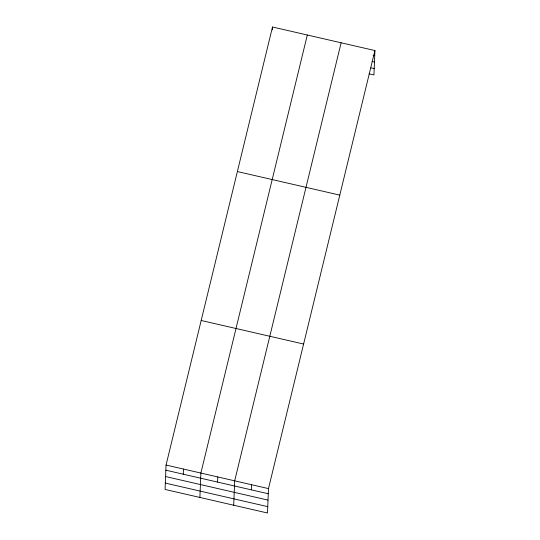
<?xml version="1.0" encoding="UTF-8"?>
<svg xmlns="http://www.w3.org/2000/svg" width="540" height="540" viewBox="0 0 540 540"><rect width="100%" height="100%" fill="white"/><g stroke="black" fill="none" stroke-linecap="round" stroke-linejoin="round"><path stroke-width="0.81" d="M166.057 465.048L165.078 489.443L267.502 513L268.481 488.606L374.922 50.558L272.498 27L166.057 465.048L268.481 488.606M183.263 474.194L183.472 469.051M199.901 497.448L200.88 473.054L307.321 35.012M217.573 482.085L217.782 476.942M233.705 505.224L234.684 480.83L341.125 42.782M251.377 489.861L251.579 484.718M272.376 29.936L272.498 27M374.922 50.558L373.943 74.952L369.117 73.845M373.106 55.33L374.72 55.701M372.046 61.499L374.463 62.053M370.98 67.865L374.2 68.6M237.371 171.558L339.795 195.116M201.184 320.49L303.608 344.048M165.847 470.192L268.279 493.749M165.598 476.543L268.022 500.101M165.335 483.091L267.759 506.648"/></g></svg>
